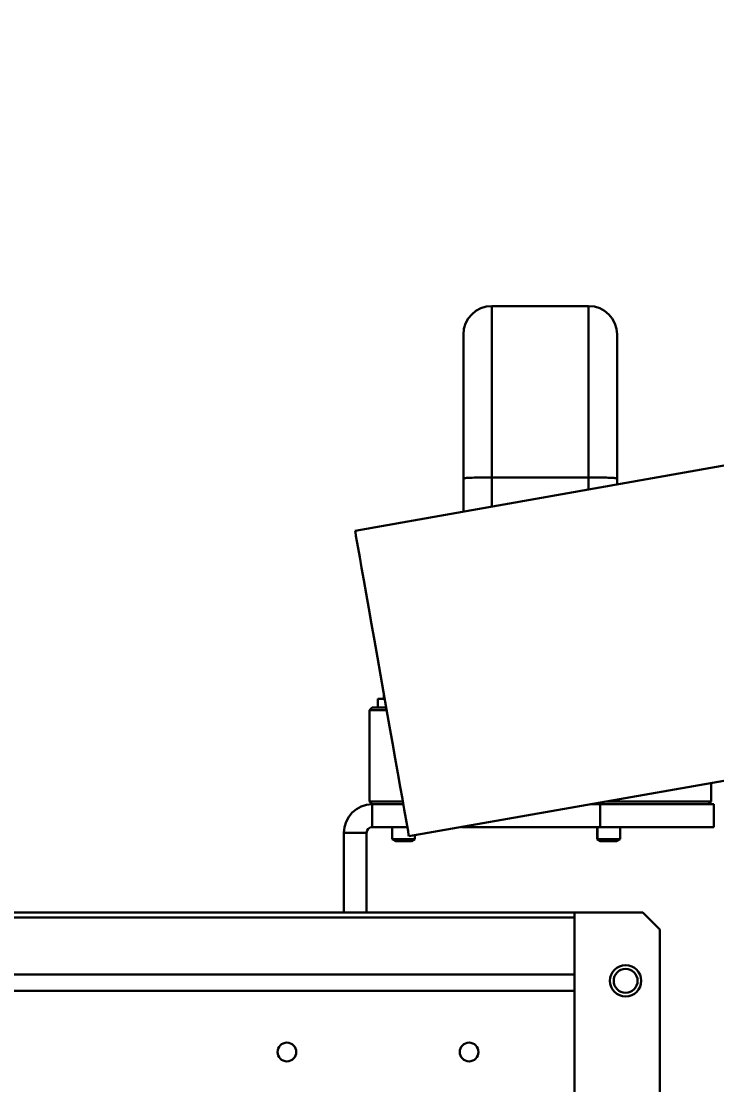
# Model space of a CAD drawing. Header units: millimetres. Extents: x 8 to 22425, y -1213 to 4973.
# Drawn here: x 17917.3 to 18039.5, y 3091.3 to 3278 of the extents above; entities that cross this region are included whole.
import ezdxf

# ---------------------------------------------------------------- set-up
doc = ezdxf.new("R2010")
doc.units = ezdxf.units.MM
doc.header["$PDSIZE"] = -1
doc.styles.get("Standard").update_dxf_attribs({"font": 'hyswlongfangsong.ttf'})
doc.dimstyles.new('ISO-25', dxfattribs={"dimscale": 25, "dimtxt": 3.5, "dimasz": 1.6, "dimexe": 1.25, "dimexo": 0.625, "dimtad": 1, "dimdec": 0, "dimzin": 9, "dimdsep": 46, "dimtxsty": 'Standard', "dimcen": 2.5, "dimadec": 0, "dimazin": 2, "dimtfac": 1, "dimtdec": 0, "dimtofl": 0, "dimtmove": 0, "dimatfit": 3, "dimfxl": 1, "dimarcsym": 0})

# ---------------------------------------------------------------- blocks, each defined once
blk = doc.blocks.new('*D174')
at = {"color": 0, "lineweight": -2, "transparency": 16777216}
for p, q in [((17848.11, 3538.03), (18609.97, 3538.03)), ((18578.72, 3498.03), (18578.72, 2991.03)), ((18124.61, 2951.03), (18609.97, 2951.03))]:
    blk.add_line(p, q, dxfattribs=at)
at = {"color": 0, "transparency": 16777216}
for points in [[(18572.06, 3498.03), (18585.39, 3498.03), (18578.72, 3538.03)], [(18572.06, 2991.03), (18585.39, 2991.03), (18578.72, 2951.03)]]:
    blk.add_solid(points, dxfattribs=at)
at = {"layer": 'Defpoints', "color": 0, "transparency": 16777216}
for p in [(17832.49, 3538.03), (18108.99, 2951.03), (18578.72, 2951.03)]:
    blk.add_point(p, dxfattribs=at)
at = {"color": 0, "transparency": 16777216, "insert": (18519.35, 3244.53), "char_height": 87.5, "attachment_point": 5, "rotation": 90}
blk.add_mtext('587', dxfattribs=at)

msp = doc.modelspace()

# ---------------------------------------------------------------- linework, layer by layer
at = {"color": 161, "linetype": 'Continuous', "lineweight": 30, "true_color": 0x67adff}
for p, q in [((18016.99, 3228.03), (17999.99, 3228.03)), ((17999.99, 3228.03), (17999.99, 3197.93)), ((18016.99, 3197.93), (18016.99, 3228.03)), ((18172.92, 3223.31), (17975.96, 3188.58)), ((17994.99, 3197.75), (17994.99, 3223.03)), ((18021.99, 3223.03), (18021.99, 3197.75)), ((17994.99, 3191.94), (17994.99, 3197.75)), ((18016.99, 3197.93), (17999.99, 3197.93)), ((17999.99, 3197.93), (17999.99, 3192.82)), ((18016.99, 3195.82), (18016.99, 3197.93)), ((18021.99, 3197.75), (18021.99, 3196.7)), ((17985.42, 3134.91), (18182.38, 3169.64)), ((17980.99, 3160.05), (17980.99, 3159.03)), ((17979.99, 3159.03), (17979.99, 3157.53)), ((17979.99, 3159.03), (17981.17, 3159.03)), ((17978.99, 3157.53), (17978.49, 3157.03)), ((17978.49, 3157.03), (17978.49, 3141.03)), ((17981.52, 3157.03), (17978.49, 3157.03)), ((17978.99, 3157.53), (17981.43, 3157.53)), ((18038.49, 3141.03), (18038.49, 3144.27)), ((17978.49, 3141.03), (17978.99, 3140.53)), ((17978.49, 3141.03), (17984.34, 3141.03)), ((17978.99, 3140.53), (17978.99, 3136.53)), ((17978.99, 3140.53), (17984.43, 3140.53)), ((18017.31, 3140.53), (18018.99, 3140.53)), ((18018.99, 3136.53), (18018.99, 3140.53)), ((18018.99, 3140.53), (18038.99, 3140.53)), ((18020.15, 3141.03), (18038.49, 3141.03)), ((18037.99, 3140.53), (18038.49, 3141.03)), ((18038.99, 3140.53), (18038.99, 3136.53)), ((17978.99, 3136.53), (17985.14, 3136.53)), ((17982.49, 3136.53), (17982.49, 3134.38)), ((17994.63, 3136.53), (18018.99, 3136.53)), ((18018.46, 3136.53), (18018.46, 3134.38)), ((18018.52, 3136.53), (18018.52, 3134.38)), ((18038.99, 3136.53), (18018.99, 3136.53)), ((18022.52, 3134.38), (18022.52, 3136.53)), ((17977.99, 3135.53), (17973.99, 3135.53)), ((17973.99, 3121.53), (17973.99, 3135.53)), ((17977.99, 3121.53), (17977.99, 3135.53)), ((17982.49, 3134.38), (17983.1, 3134.03)), ((17982.49, 3134.38), (17983.3, 3134.38)), ((17983.1, 3134.03), (17983.66, 3134.03)), ((17983.3, 3134.38), (17986.49, 3134.38)), ((17983.66, 3134.03), (17985.88, 3134.03)), ((17985.88, 3134.03), (17986.49, 3134.38)), ((17986.49, 3134.38), (17986.49, 3135.1)), ((18018.46, 3134.38), (18019.07, 3134.03)), ((18018.46, 3134.38), (18018.52, 3134.38)), ((18018.52, 3134.38), (18019.12, 3134.03)), ((18018.52, 3134.38), (18022.5, 3134.38)), ((18019.07, 3134.03), (18019.12, 3134.03)), ((18019.12, 3134.03), (18021.9, 3134.03)), ((18021.9, 3134.03), (18021.91, 3134.03)), ((18021.91, 3134.03), (18022.52, 3134.38)), ((18022.5, 3134.38), (18022.52, 3134.38)), ((17864.49, 3121.53), (18014.49, 3121.53)), ((17864.49, 3120.66), (18014.49, 3120.66)), ((18014.49, 3121.53), (18014.49, 3120.66)), ((18014.49, 3121.53), (18026.49, 3121.53)), ((18014.49, 3120.66), (18014.49, 3110.65)), ((18029.49, 3118.53), (18026.49, 3121.53)), ((18029.49, 3118.53), (18029.49, 2980.53)), ((17864.49, 3110.65), (18014.49, 3110.65)), ((18014.49, 3110.65), (18014.49, 3107.79)), ((17864.49, 3107.79), (18014.49, 3107.79)), ((18014.49, 3107.79), (18014.49, 2977.53))]:
    msp.add_line(p, q, dxfattribs=at)
at = {"color": 161, "linetype": 'Continuous', "lineweight": 30, "true_color": 0x67adff, "flags": 128}
msp.add_lwpolyline([(17975.96, 3188.58), (17975.96, 3188.57), (17976.01, 3188.31), (17976.11, 3187.7), (17976.28, 3186.75), (17976.5, 3185.48), (17976.78, 3183.9), (17977.11, 3182.03), (17977.49, 3179.89), (17977.91, 3177.52), (17978.36, 3174.94), (17978.85, 3172.19), (17979.36, 3169.31), (17979.88, 3166.32), (17980.42, 3163.28), (17980.96, 3160.21), (17981.5, 3157.17), (17982.02, 3154.19), (17982.53, 3151.3), (17983.02, 3148.55), (17983.47, 3145.97), (17983.89, 3143.6), (17984.27, 3141.46), (17984.6, 3139.59), (17984.88, 3138.01), (17985.1, 3136.74), (17985.27, 3135.79), (17985.37, 3135.18), (17985.42, 3134.92), (17985.42, 3134.91)], dxfattribs=at)
at = {"color": 161, "linetype": 'Continuous', "lineweight": 30, "true_color": 0x67adff}
for centre, radius in [((18023.49, 3109.53), 2.75), ((18023.49, 3109.53), 2.1), ((17963.99, 3097.03), 1.65), ((17995.99, 3097.03), 1.65)]:
    msp.add_circle(centre, radius, dxfattribs=at)
for centre, radius, start, end in [((17999.99, 3223.03), 5, 90, 180), ((18016.99, 3223.03), 5, 0, 90), ((17978.99, 3135.53), 5, 90, 180), ((17978.99, 3135.53), 1, 90, 180)]:
    msp.add_arc(centre, radius, start, end, dxfattribs=at)
for points, knots in [([(17994.99, 3197.75), (17994.99, 3197.75), (17994.99, 3197.77), (17995.1, 3197.8), (17995.67, 3197.85), (17996.81, 3197.9), (17998.3, 3197.93), (17999.43, 3197.93), (17999.99, 3197.93)], [0, 0, 0, 0, 0.006605, 0.141702, 0.356395, 0.570966, 0.785481, 1, 1, 1, 1]), ([(18016.99, 3197.93), (18017.55, 3197.93), (18018.67, 3197.93), (18020.17, 3197.9), (18021.31, 3197.85), (18021.88, 3197.8), (18021.99, 3197.77), (18021.99, 3197.75), (18021.99, 3197.75)], [0, 0, 0, 0, 0.214519, 0.429034, 0.643605, 0.858298, 0.993395, 1, 1, 1, 1])]:
    msp.add_open_spline(points, degree=3, knots=knots, dxfattribs=at)

# ---------------------------------------------------------------- dimensions: what is measured, and where the dimension line sits
dim = msp.add_linear_dim(base=(18578.72, 2951.03), p1=(17832.49, 3538.03), p2=(18108.99, 2951.03), angle=90, dimstyle='ISO-25')
dim.commit()
dim.dimension.update_dxf_attribs({"geometry": '*D174', "text_midpoint": (18578.72, 3244.53), "dimtype": 160})

doc.saveas('drawing.dxf')
